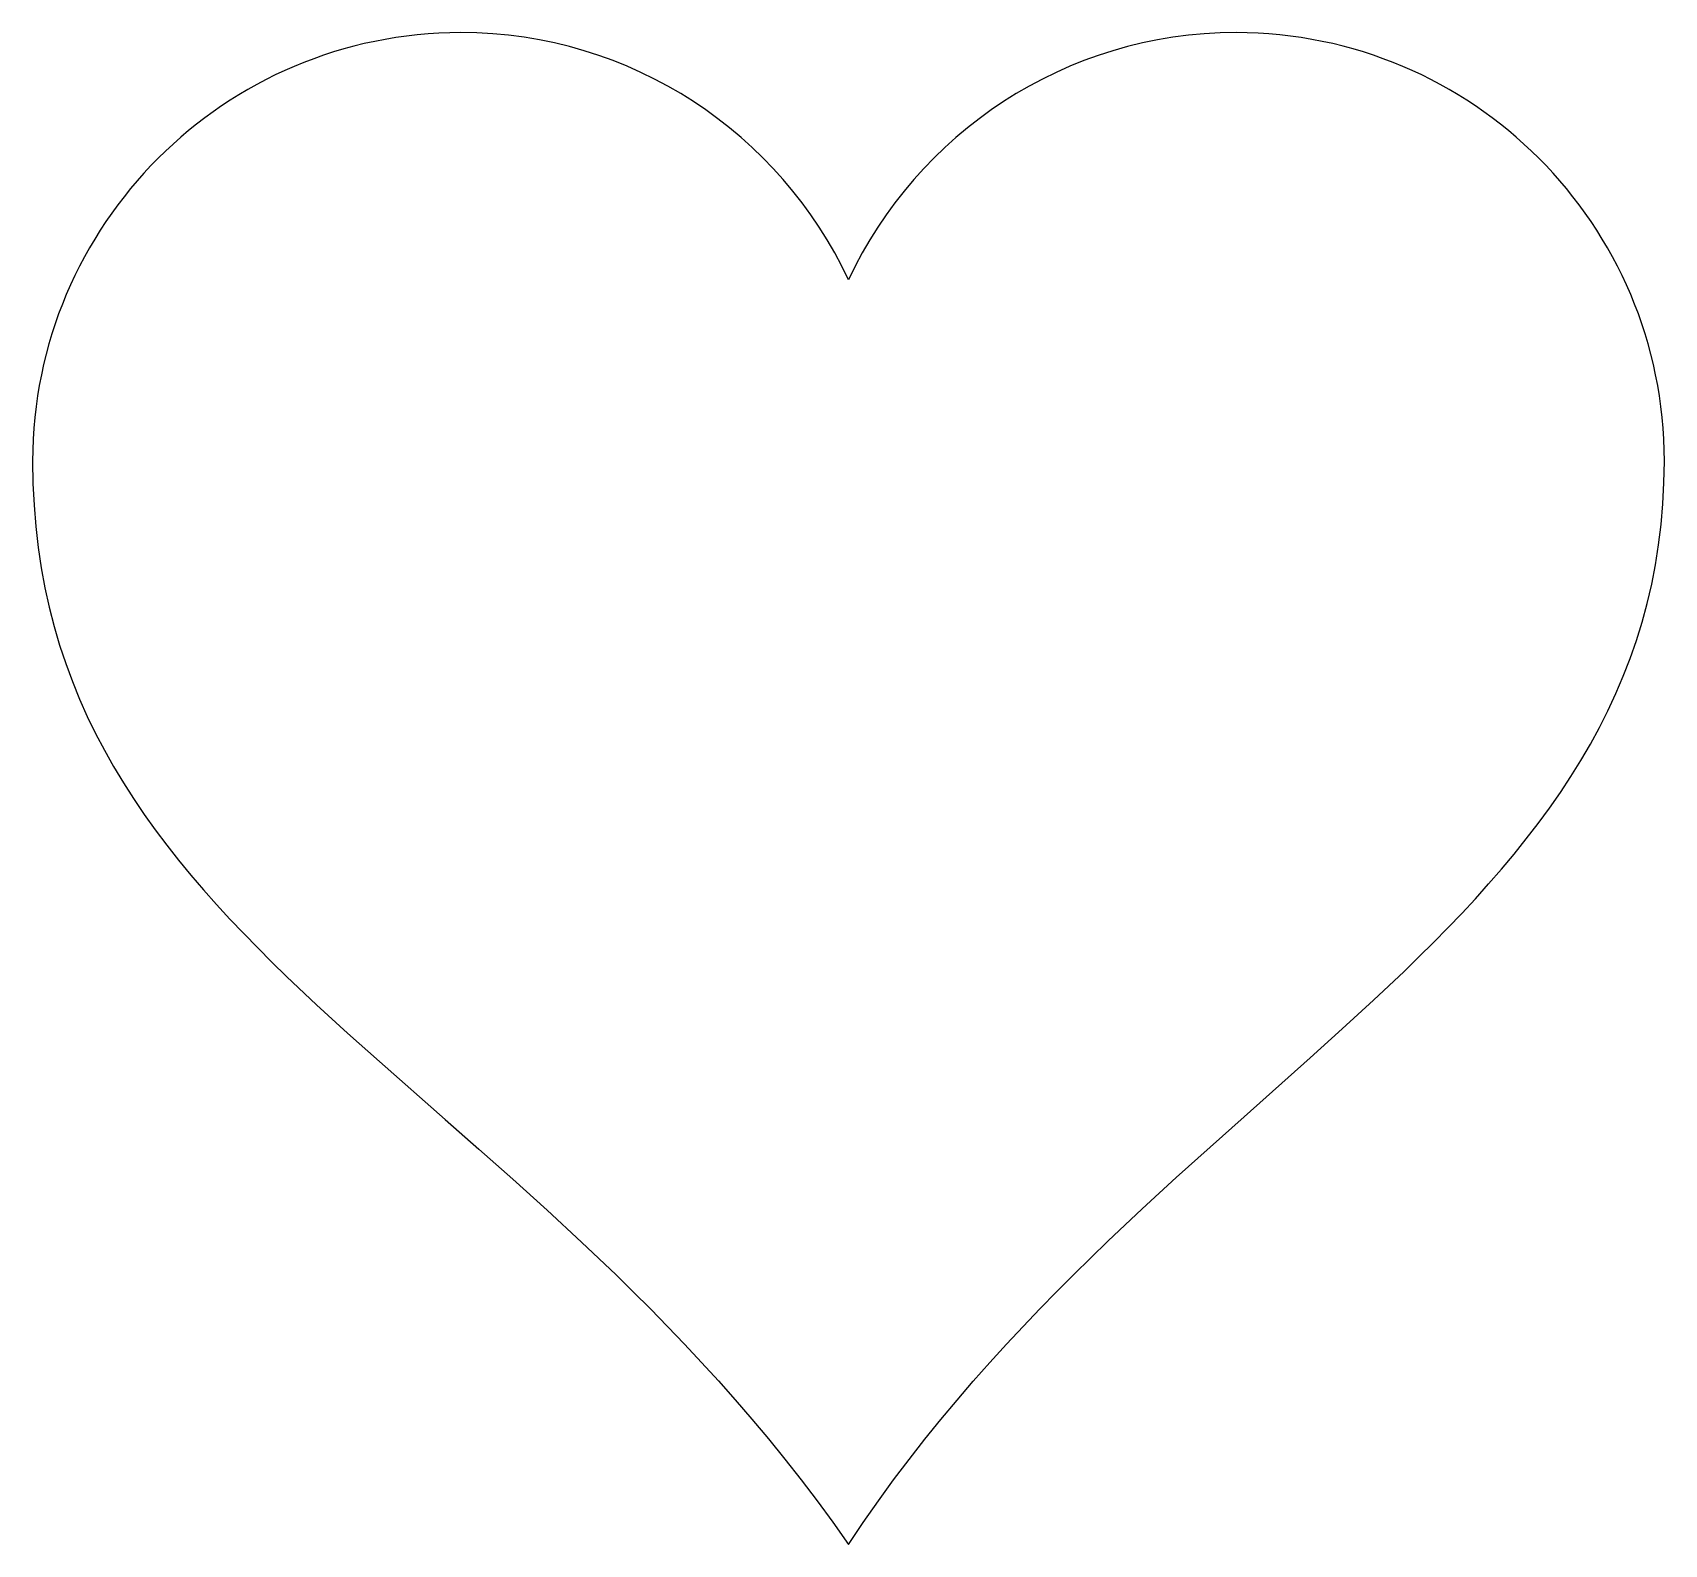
# Model space of a CAD drawing. Header units: millimetres. Extents: x 0 to 2.22, y 0.07 to 2.13.
import ezdxf

# ---------------------------------------------------------------- set-up
doc = ezdxf.new("R2010")
doc.units = ezdxf.units.MM

msp = doc.modelspace()

# ---------------------------------------------------------------- linework, layer by layer
at = {"flags": 128}
msp.add_lwpolyline([(0.583361, 2.127278), (0.568312, 2.127087), (0.553356, 2.126518), (0.538498, 2.125576), (0.523743, 2.124264), (0.509096, 2.122588), (0.49456, 2.120552), (0.48014, 2.118161), (0.465842, 2.115419), (0.451669, 2.112331), (0.437626, 2.108902), (0.423718, 2.105135), (0.40995, 2.101037), (0.396325, 2.09661), (0.382849, 2.091861), (0.369526, 2.086793), (0.356361, 2.081411), (0.343359, 2.07572), (0.330523, 2.069723), (0.317859, 2.063427), (0.305371, 2.056835), (0.293064, 2.049953), (0.280942, 2.042784), (0.26901, 2.035333), (0.257272, 2.027605), (0.245734, 2.019604), (0.234399, 2.011335), (0.223272, 2.002803), (0.212359, 1.994012), (0.201663, 1.984967), (0.191189, 1.975672), (0.180941, 1.966133), (0.170925, 1.956352), (0.161145, 1.946336), (0.151605, 1.936089), (0.142311, 1.925615), (0.133265, 1.914919), (0.124475, 1.904005), (0.115942, 1.892879), (0.107674, 1.881544), (0.099673, 1.870006), (0.091945, 1.858268), (0.084494, 1.846336), (0.077325, 1.834214), (0.070442, 1.821907), (0.063851, 1.809419), (0.057554, 1.796755), (0.051558, 1.783919), (0.045867, 1.770916), (0.040485, 1.757751), (0.035417, 1.744429), (0.030667, 1.730953), (0.026241, 1.717328), (0.022142, 1.70356), (0.018376, 1.689652), (0.014947, 1.675609), (0.011859, 1.661436), (0.009117, 1.647138), (0.006726, 1.632718), (0.00469, 1.618182), (0.003014, 1.603534), (0.001702, 1.588779), (0.00076, 1.573922), (0.000191, 1.558966), (0, 1.543917), (0.000481, 1.51356), (0.001909, 1.483889), (0.004266, 1.454883), (0.007531, 1.426518), (0.011684, 1.398774), (0.016706, 1.371628), (0.022575, 1.345058), (0.029273, 1.319043), (0.03678, 1.293559), (0.045075, 1.268587), (0.054139, 1.244102), (0.063951, 1.220085), (0.074492, 1.196511), (0.085741, 1.173361), (0.09768, 1.150611), (0.110287, 1.128239), (0.123543, 1.106225), (0.137428, 1.084545), (0.151922, 1.063178), (0.167005, 1.042102), (0.182657, 1.021294), (0.198859, 1.000734), (0.21559, 0.980399), (0.23283, 0.960267), (0.250559, 0.940315), (0.268758, 0.920523), (0.287406, 0.900868), (0.306484, 0.881329), (0.325971, 0.861883), (0.345848, 0.842508), (0.386691, 0.803884), (0.428853, 0.765282), (0.472175, 0.726526), (0.56166, 0.64785), (0.607504, 0.60758), (0.65387, 0.566452), (0.700597, 0.524293), (0.747527, 0.480926), (0.7945, 0.436177), (0.817953, 0.413228), (0.841357, 0.389868), (0.864691, 0.366074), (0.887937, 0.341825), (0.911073, 0.317098), (0.934081, 0.291871), (0.95694, 0.266123), (0.97963, 0.239832), (1.002132, 0.212976), (1.024425, 0.185532), (1.046489, 0.157479), (1.068305, 0.128794), (1.089852, 0.099457), (1.111111, 0.069444), (1.131253, 0.099292), (1.151754, 0.128504), (1.172593, 0.157103), (1.193746, 0.185107), (1.215194, 0.212538), (1.236913, 0.239414), (1.258884, 0.265758), (1.281083, 0.291589), (1.30349, 0.316926), (1.326082, 0.341792), (1.348838, 0.366204), (1.371737, 0.390185), (1.394757, 0.413754), (1.417875, 0.436931), (1.464324, 0.482192), (1.510909, 0.526129), (1.557459, 0.568905), (1.649759, 0.65162), (1.739838, 0.731632), (1.783612, 0.77103), (1.826313, 0.810238), (1.867766, 0.849418), (1.88797, 0.869048), (1.907798, 0.888732), (1.927228, 0.90849), (1.946238, 0.928343), (1.964806, 0.948309), (1.982911, 0.968411), (2.000531, 0.988668), (2.017644, 1.0091), (2.03423, 1.029727), (2.050266, 1.05057), (2.06573, 1.071649), (2.080601, 1.092985), (2.094858, 1.114596), (2.108478, 1.136505), (2.121441, 1.158731), (2.133724, 1.181293), (2.145306, 1.204214), (2.156165, 1.227511), (2.166279, 1.251207), (2.175628, 1.275321), (2.184189, 1.299874), (2.19194, 1.324885), (2.198861, 1.350375), (2.204929, 1.376364), (2.210123, 1.402873), (2.214421, 1.429922), (2.217802, 1.45753), (2.220243, 1.485718), (2.221724, 1.514507), (2.222222, 1.543917), (2.222032, 1.558966), (2.221463, 1.573922), (2.22052, 1.588779), (2.219209, 1.603534), (2.217533, 1.618182), (2.215497, 1.632718), (2.213105, 1.647138), (2.210364, 1.661436), (2.207276, 1.675609), (2.203846, 1.689652), (2.20008, 1.70356), (2.195981, 1.717328), (2.191555, 1.730953), (2.186805, 1.744429), (2.181737, 1.757751), (2.176355, 1.770916), (2.170664, 1.783919), (2.164668, 1.796755), (2.158372, 1.809419), (2.15178, 1.821907), (2.144897, 1.834214), (2.137728, 1.846336), (2.130277, 1.858268), (2.122549, 1.870006), (2.114548, 1.881544), (2.10628, 1.892879), (2.097748, 1.904005), (2.088957, 1.914919), (2.079912, 1.925615), (2.070617, 1.936089), (2.061077, 1.946336), (2.051297, 1.956352), (2.041281, 1.966133), (2.031033, 1.975672), (2.020559, 1.984967), (2.009863, 1.994012), (1.99895, 2.002803), (1.987823, 2.011335), (1.976489, 2.019604), (1.96495, 2.027605), (1.953213, 2.035333), (1.941281, 2.042784), (1.929159, 2.049953), (1.916851, 2.056835), (1.904363, 2.063427), (1.891699, 2.069723), (1.878864, 2.07572), (1.865861, 2.081411), (1.852696, 2.086793), (1.839373, 2.091861), (1.825897, 2.09661), (1.812273, 2.101037), (1.798504, 2.105135), (1.784596, 2.108902), (1.770554, 2.112331), (1.756381, 2.115419), (1.742082, 2.118161), (1.727663, 2.120552), (1.713127, 2.122588), (1.698479, 2.124264), (1.683724, 2.125576), (1.668866, 2.126518), (1.65391, 2.127087), (1.638861, 2.127278), (1.617062, 2.126876), (1.595467, 2.12568), (1.57409, 2.123705), (1.552945, 2.120964), (1.532046, 2.117472), (1.511407, 2.113242), (1.491041, 2.108289), (1.470963, 2.102628), (1.451185, 2.096272), (1.431722, 2.089235), (1.412588, 2.081531), (1.393797, 2.073176), (1.375361, 2.064182), (1.357296, 2.054565), (1.339614, 2.044338), (1.32233, 2.033516), (1.305457, 2.022112), (1.28901, 2.010141), (1.273001, 1.997617), (1.257445, 1.984554), (1.242356, 1.970966), (1.227747, 1.956868), (1.213632, 1.942274), (1.200025, 1.927198), (1.18694, 1.911653), (1.17439, 1.895655), (1.16239, 1.879217), (1.150953, 1.862354), (1.140093, 1.84508), (1.129823, 1.827408), (1.120158, 1.809354), (1.111111, 1.790931), (1.102064, 1.809354), (1.092399, 1.827408), (1.08213, 1.84508), (1.071269, 1.862354), (1.059832, 1.879217), (1.047832, 1.895655), (1.035282, 1.911653), (1.022197, 1.927198), (1.00859, 1.942274), (0.994475, 1.956868), (0.979866, 1.970966), (0.964777, 1.984554), (0.949221, 1.997617), (0.933213, 2.010141), (0.916765, 2.022112), (0.899892, 2.033516), (0.882608, 2.044338), (0.864927, 2.054565), (0.846861, 2.064182), (0.828426, 2.073176), (0.809634, 2.081531), (0.7905, 2.089235), (0.771037, 2.096272), (0.75126, 2.102628), (0.731181, 2.108289), (0.710815, 2.113242), (0.690176, 2.117472), (0.669277, 2.120964), (0.648132, 2.123705), (0.626756, 2.12568), (0.605161, 2.126876), (0.583361, 2.127278)], dxfattribs=at)

doc.saveas('drawing.dxf')
